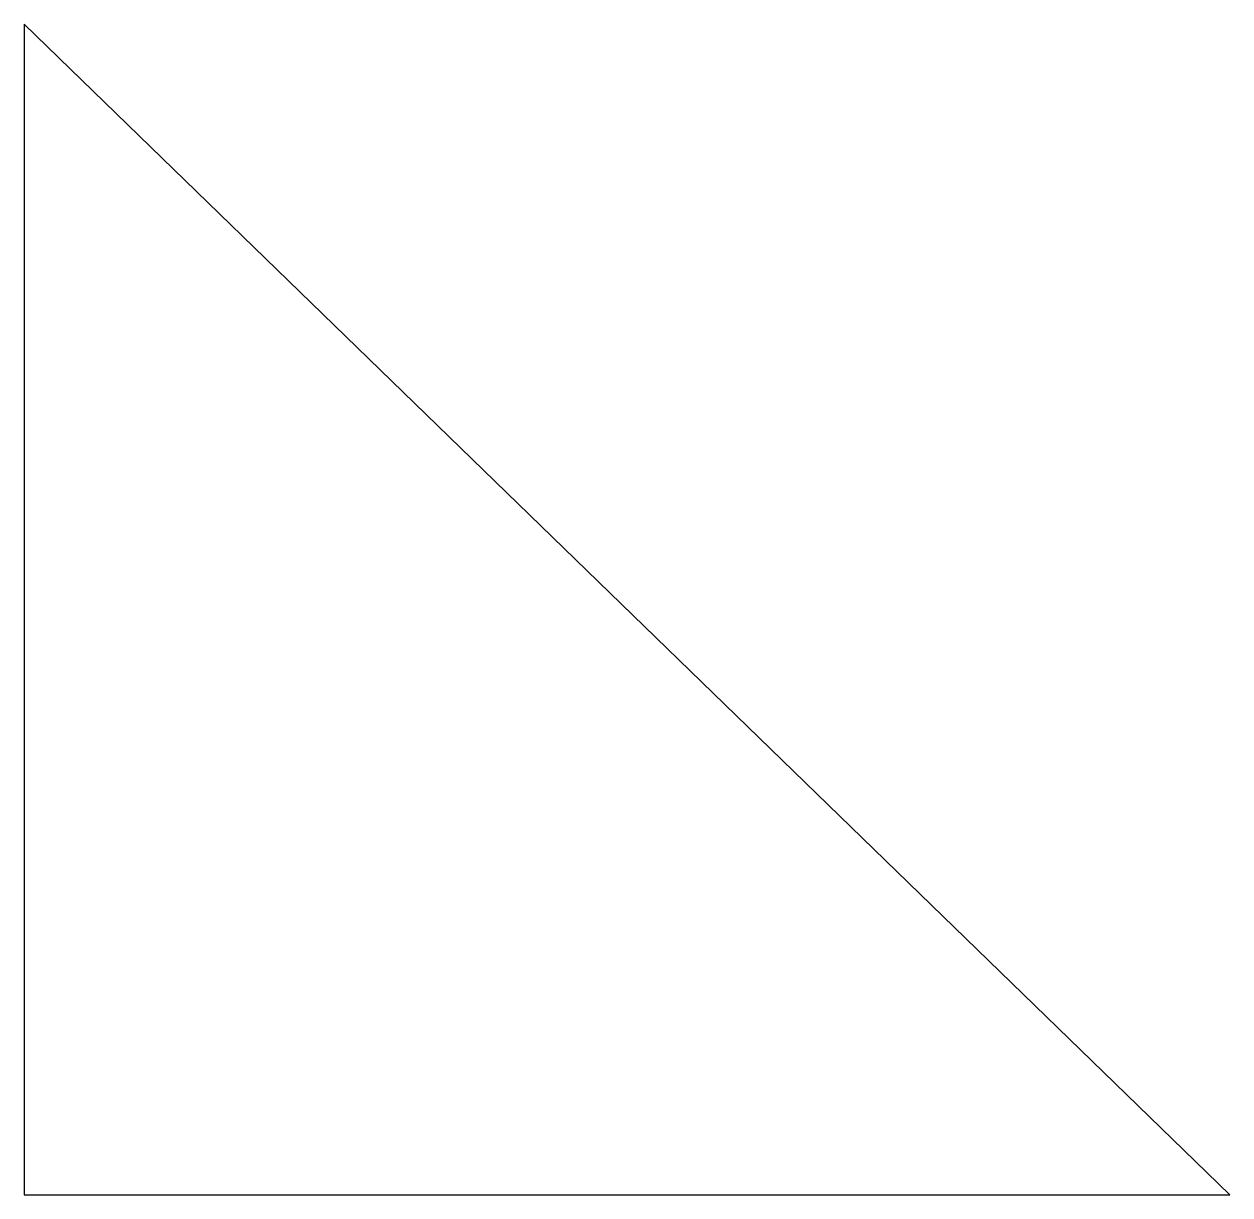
# Model space of a CAD drawing. Extents: x 0 to 35, y 0 to 34.
import ezdxf

# ---------------------------------------------------------------- set-up
doc = ezdxf.new("R2010")
doc.units = 0

msp = doc.modelspace()

# ---------------------------------------------------------------- linework, layer by layer
at = {"layer": ''}
msp.add_lwpolyline([(0, 0), (35, 0), (0, 34)], close=True, dxfattribs=at)

doc.saveas('drawing.dxf')
